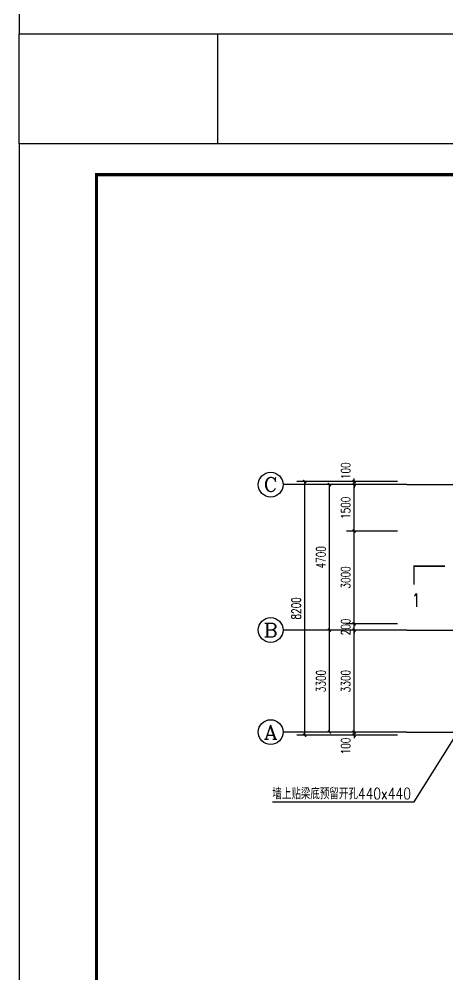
# Model space of a CAD drawing. Extents: x 5191187 to 5306989, y -468291 to -238224.
# Drawn here: x 5218546 to 5232406, y -390209 to -359309 of the extents above; entities that cross this region are included whole.
import ezdxf
from ezdxf.enums import TextEntityAlignment as Align

# ---------------------------------------------------------------- set-up
doc = ezdxf.new("R2010")
doc.units = 0
doc.header["$LTSCALE"] = 1000
doc.header["$MEASUREMENT"] = 0
doc.linetypes.add('DOTE', pattern=[2.42, 2, -0.2, 0.02, -0.2])
doc.layers.get('0').update_dxf_attribs({"linetype": 'CONTINUOUS'})
doc.layers.get('Defpoints').update_dxf_attribs({"linetype": 'CONTINUOUS'})
doc.layers.add('_0', color=7, linetype='CONTINUOUS', lineweight=25)
for name, color, linetype in [('AXIS', 3, 'CONTINUOUS'), ('AXIS_TEXT', 7, 'CONTINUOUS'), ('DIM_SYMB', 3, 'CONTINUOUS'), ('DOTE', 252, 'CONTINUOUS'), ('PUB_DIM', 3, 'CONTINUOUS'), ('PUB_TEXT', 7, 'CONTINUOUS'), ('PUB_TITLE', 4, 'CONTINUOUS')]:
    doc.layers.add(name, color=color, linetype=linetype)
doc.styles.add('_HZTXT', font='txt.shx', dxfattribs={"width": 0.8, "bigfont": 'HZTXT.shx'})
doc.styles.add('_TCH_AXIS', font='COMPLEX', dxfattribs={"bigfont": 'GBCBIG'})
doc.styles.add('_TCH_DIM_T3', font='SIMPLEX', dxfattribs={"width": 0.705882, "bigfont": 'GBCBIG'})
doc.styles.add('_TCH_LABEL', font='COMPLEX', dxfattribs={"bigfont": 'GBCBIG'})
doc.styles.add('COMPLEX', font='COMPLEX')
doc.dimstyles.new('_TCH_ARCH&&100', dxfattribs={"dimtxt": 297.5, "dimasz": 100, "dimexe": 250, "dimexo": 300, "dimgap": 126.25, "dimtad": 1, "dimdec": 0, "dimzin": 0, "dimdsep": 46, "dimtxsty": '_TCH_DIM_T3', "dimblk": 'ARCHTICK', "dimcen": 0.09, "dimclrt": 7, "dimazin": 2, "dimtfac": 1, "dimtdec": 0, "dimtix": 1, "dimtmove": 2, "dimatfit": 3, "dimfxl": 0, "dimtolj": 1, "dimtzin": 0, "dimarcsym": 0})

# ---------------------------------------------------------------- blocks, each defined once
blk = doc.blocks.new('_ArchTick')
at = {"color": 0, "linetype": 'ByBlock', "const_width": 0.4}
blk.add_lwpolyline([(-0.5, -0.5), (0.5, 0.5)], dxfattribs=at)
blk = doc.blocks.new('*D85')
at = {"layer": 'Defpoints', "color": 0}
for p in [(5229377, -374259), (5231077, -374259), (5231077, -374359)]:
    blk.add_point(p, dxfattribs=at)
at = {"layer": 'PUB_DIM', "color": 0, "lineweight": -2}
for p, q in [((5229377, -374259), (5229377, -374159)), ((5230777, -374259), (5229127, -374259)), ((5230777, -374359), (5229127, -374359)), ((5229377, -374359), (5229377, -374259)), ((5229377, -374359), (5229377, -374459))]:
    blk.add_line(p, q, dxfattribs=at)
at = {"layer": 'PUB_DIM', "color": 0, "lineweight": -2, "xscale": 100, "yscale": 100, "zscale": 100}
for p, rotation in [((5229377, -374259), 270), ((5229377, -374359), 90)]:
    blk.add_blockref('_ArchTick', p, dxfattribs=dict(at, rotation=rotation))
at = {"layer": 'PUB_DIM', "color": 7, "insert": (5229102, -373909), "char_height": 297.5, "attachment_point": 5, "rotation": 90, "style": '_TCH_DIM_T3'}
blk.add_mtext('\\A1;100', dxfattribs=at)
blk = doc.blocks.new('*D86')
at = {"layer": 'Defpoints', "color": 0}
for p in [(5229377, -374359), (5231077, -374359), (5231077, -375859)]:
    blk.add_point(p, dxfattribs=at)
at = {"layer": 'PUB_DIM', "color": 0, "lineweight": -2}
for p, q in [((5230777, -374359), (5229127, -374359)), ((5229377, -375859), (5229377, -374359)), ((5230777, -375859), (5229127, -375859))]:
    blk.add_line(p, q, dxfattribs=at)
at = {"layer": 'PUB_DIM', "color": 0, "lineweight": -2, "xscale": 100, "yscale": 100, "zscale": 100}
for p, rotation in [((5229377, -374359), 90), ((5229377, -375859), 270)]:
    blk.add_blockref('_ArchTick', p, dxfattribs=dict(at, rotation=rotation))
at = {"layer": 'PUB_DIM', "color": 7, "insert": (5229102, -375109), "char_height": 297.5, "attachment_point": 5, "rotation": 90, "style": '_TCH_DIM_T3'}
blk.add_mtext('\\A1;1500', dxfattribs=at)
blk = doc.blocks.new('*D87')
at = {"layer": 'Defpoints', "color": 0}
for p in [(5229377, -375859), (5231077, -375859), (5231077, -378859)]:
    blk.add_point(p, dxfattribs=at)
at = {"layer": 'PUB_DIM', "color": 0, "lineweight": -2}
for p, q in [((5230777, -375859), (5229127, -375859)), ((5229377, -378859), (5229377, -375859)), ((5230777, -378859), (5229127, -378859))]:
    blk.add_line(p, q, dxfattribs=at)
at = {"layer": 'PUB_DIM', "color": 0, "lineweight": -2, "xscale": 100, "yscale": 100, "zscale": 100}
for p, rotation in [((5229377, -375859), 90), ((5229377, -378859), 270)]:
    blk.add_blockref('_ArchTick', p, dxfattribs=dict(at, rotation=rotation))
at = {"layer": 'PUB_DIM', "color": 7, "insert": (5229102, -377359), "char_height": 297.5, "attachment_point": 5, "rotation": 90, "style": '_TCH_DIM_T3'}
blk.add_mtext('\\A1;3000', dxfattribs=at)
blk = doc.blocks.new('*D88')
at = {"layer": 'Defpoints', "color": 0}
for p in [(5229377, -378859), (5231077, -378859), (5231077, -379059)]:
    blk.add_point(p, dxfattribs=at)
at = {"layer": 'PUB_DIM', "color": 0, "lineweight": -2}
for p, q in [((5229377, -378859), (5229377, -378759)), ((5230777, -378859), (5229127, -378859)), ((5230777, -379059), (5229127, -379059)), ((5229377, -379059), (5229377, -378859)), ((5229377, -379059), (5229377, -379159))]:
    blk.add_line(p, q, dxfattribs=at)
at = {"layer": 'PUB_DIM', "color": 0, "lineweight": -2, "xscale": 100, "yscale": 100, "zscale": 100}
for p, rotation in [((5229377, -378859), 270), ((5229377, -379059), 90)]:
    blk.add_blockref('_ArchTick', p, dxfattribs=dict(at, rotation=rotation))
at = {"layer": 'PUB_DIM', "color": 7, "insert": (5229102, -378959), "char_height": 297.5, "attachment_point": 5, "rotation": 90, "style": '_TCH_DIM_T3'}
blk.add_mtext('\\A1;200', dxfattribs=at)
blk = doc.blocks.new('*D89')
at = {"layer": 'Defpoints', "color": 0}
for p in [(5229377, -379059), (5231077, -379059), (5231077, -382359)]:
    blk.add_point(p, dxfattribs=at)
at = {"layer": 'PUB_DIM', "color": 0, "lineweight": -2}
for p, q in [((5230777, -379059), (5229127, -379059)), ((5229377, -382359), (5229377, -379059)), ((5230777, -382359), (5229127, -382359))]:
    blk.add_line(p, q, dxfattribs=at)
at = {"layer": 'PUB_DIM', "color": 0, "lineweight": -2, "xscale": 100, "yscale": 100, "zscale": 100}
for p, rotation in [((5229377, -379059), 90), ((5229377, -382359), 270)]:
    blk.add_blockref('_ArchTick', p, dxfattribs=dict(at, rotation=rotation))
at = {"layer": 'PUB_DIM', "color": 7, "insert": (5229102, -380709), "char_height": 297.5, "attachment_point": 5, "rotation": 90, "style": '_TCH_DIM_T3'}
blk.add_mtext('\\A1;3300', dxfattribs=at)
blk = doc.blocks.new('*D90')
at = {"layer": 'Defpoints', "color": 0}
for p in [(5229377, -382359), (5231077, -382359), (5231077, -382459)]:
    blk.add_point(p, dxfattribs=at)
at = {"layer": 'PUB_DIM', "color": 0, "lineweight": -2}
for p, q in [((5230777, -382359), (5229127, -382359)), ((5230777, -382459), (5229127, -382459)), ((5229377, -382359), (5229377, -382259)), ((5229377, -382459), (5229377, -382359)), ((5229377, -382459), (5229377, -382559))]:
    blk.add_line(p, q, dxfattribs=at)
at = {"layer": 'PUB_DIM', "color": 0, "lineweight": -2, "xscale": 100, "yscale": 100, "zscale": 100}
for p, rotation in [((5229377, -382359), 270), ((5229377, -382459), 90)]:
    blk.add_blockref('_ArchTick', p, dxfattribs=dict(at, rotation=rotation))
at = {"layer": 'PUB_DIM', "color": 7, "insert": (5229102, -382809), "char_height": 297.5, "attachment_point": 5, "rotation": 90, "style": '_TCH_DIM_T3'}
blk.add_mtext('\\A1;100', dxfattribs=at)
blk = doc.blocks.new('*D219')
at = {"layer": 'AXIS', "color": 0, "lineweight": -2}
for p, q in [((5230777, -379059), (5228327, -379059)), ((5228577, -382359), (5228577, -379059)), ((5230777, -382359), (5228327, -382359))]:
    blk.add_line(p, q, dxfattribs=at)
at = {"layer": 'Defpoints', "color": 0}
for p in [(5228577, -379059), (5231077, -379059), (5231077, -382359)]:
    blk.add_point(p, dxfattribs=at)
at = {"layer": 'AXIS', "color": 0, "lineweight": -2, "xscale": 100, "yscale": 100, "zscale": 100}
for p, rotation in [((5228577, -379059), 90), ((5228577, -382359), 270)]:
    blk.add_blockref('_ArchTick', p, dxfattribs=dict(at, rotation=rotation))
at = {"layer": 'AXIS', "color": 7, "insert": (5228302, -380709), "char_height": 297.5, "attachment_point": 5, "rotation": 90, "style": '_TCH_DIM_T3'}
blk.add_mtext('\\A1;3300', dxfattribs=at)
blk = doc.blocks.new('*D220')
at = {"layer": 'AXIS', "color": 0, "lineweight": -2}
for p, q in [((5230777, -374359), (5228327, -374359)), ((5228577, -379059), (5228577, -374359)), ((5230777, -379059), (5228327, -379059))]:
    blk.add_line(p, q, dxfattribs=at)
at = {"layer": 'Defpoints', "color": 0}
for p in [(5228577, -374359), (5231077, -374359), (5231077, -379059)]:
    blk.add_point(p, dxfattribs=at)
at = {"layer": 'AXIS', "color": 0, "lineweight": -2, "xscale": 100, "yscale": 100, "zscale": 100}
for p, rotation in [((5228577, -374359), 90), ((5228577, -379059), 270)]:
    blk.add_blockref('_ArchTick', p, dxfattribs=dict(at, rotation=rotation))
at = {"layer": 'AXIS', "color": 7, "insert": (5228302, -376709), "char_height": 297.5, "attachment_point": 5, "rotation": 90, "style": '_TCH_DIM_T3'}
blk.add_mtext('\\A1;4700', dxfattribs=at)
blk = doc.blocks.new('*D221')
at = {"layer": 'AXIS', "color": 0, "lineweight": -2}
for p, q in [((5230777, -374259), (5227527, -374259)), ((5227777, -382459), (5227777, -374259)), ((5230777, -382459), (5227527, -382459))]:
    blk.add_line(p, q, dxfattribs=at)
at = {"layer": 'Defpoints', "color": 0}
for p in [(5227777, -374259), (5231077, -374259), (5231077, -382459)]:
    blk.add_point(p, dxfattribs=at)
at = {"layer": 'AXIS', "color": 0, "lineweight": -2, "xscale": 100, "yscale": 100, "zscale": 100}
for p, rotation in [((5227777, -374259), 90), ((5227777, -382459), 270)]:
    blk.add_blockref('_ArchTick', p, dxfattribs=dict(at, rotation=rotation))
at = {"layer": 'AXIS', "color": 7, "insert": (5227502, -378359), "char_height": 297.5, "attachment_point": 5, "rotation": 90, "style": '_TCH_DIM_T3'}
blk.add_mtext('\\A1;8200', dxfattribs=at)
blk = doc.blocks.new('_AXISO')
blk.add_circle((0, 0), 0.5)
at = {"layer": 'AXIS_TEXT', "style": 'COMPLEX', "width": 1.041667}
blk.add_attdef('A', text='', height=0.56, dxfattribs=at).set_placement((-0.25, -0.28), (0.25, -0.28), align=Align.FIT)

msp = doc.modelspace()

# ---------------------------------------------------------------- linework, layer by layer
at = {"layer": '_0', "color": 0}
msp.add_lwpolyline([(5218545.9, -359783.9), (5224958.3, -359783.9), (5224958.3, -363337.3), (5218545.9, -363337.3)], close=True, dxfattribs=at)
at = {"layer": 'AXIS', "color": 0}
for p, q in [((5231076.8, -374359.3), (5227076.8, -374359.3)), ((5231076.8, -379059.3), (5227076.8, -379059.3)), ((5231076.8, -382359.3), (5227076.8, -382359.3))]:
    msp.add_line(p, q, dxfattribs=at)
at = {"layer": 'DIM_SYMB', "color": 0, "const_width": 50}
msp.add_lwpolyline([(5231310.9, -377593.3), (5231310.9, -376993.3), (5232310.9, -376993.3)], dxfattribs=at)
at = {"layer": 'DOTE', "linetype": 'DOTE'}
for p, q in [((5231076.8, -374359.3), (5248076.8, -374359.3)), ((5231076.8, -379059.3), (5248076.8, -379059.3)), ((5231076.8, -382359.3), (5248076.8, -382359.3))]:
    msp.add_line(p, q, dxfattribs=at)
at = {"layer": 'PUB_DIM'}
msp.add_line((5231315.8, -384612.8), (5233353.6, -381359.3), dxfattribs=at)
msp.add_lwpolyline([(5226731.7, -384612.8), (5231315.8, -384612.8), (5231315.8, -384612.8)], dxfattribs=at)
at = {"layer": 'PUB_TITLE'}
msp.add_lwpolyline([(5218545.9, -359783.9), (5302645.9, -359783.9), (5302645.9, -300383.9), (5218545.9, -300383.9)], close=True, dxfattribs=at)
at = {"layer": 'PUB_TITLE', "color": 4}
msp.add_lwpolyline([(5218545.9, -422737.3), (5302645.9, -422737.3), (5302645.9, -363337.3), (5218545.9, -363337.3)], close=True, dxfattribs=at)
at = {"layer": 'PUB_TITLE', "color": 4, "const_width": 100}
msp.add_lwpolyline([(5221045.9, -421737.3), (5301645.9, -421737.3), (5301645.9, -364337.3), (5221045.9, -364337.3)], close=True, dxfattribs=at)

# ---------------------------------------------------------------- block references
at = {"layer": 'AXIS', "color": 0}
ref = msp.add_blockref('_AXISO', (5226676.8, -374359.3), dxfattribs=dict(at, xscale=800, yscale=800, zscale=800))
ref.add_attrib('A', 'C', dxfattribs={"layer": 'AXIS_TEXT', "color": 0, "height": 452.5, "style": '_TCH_AXIS', "width": 1.4}).set_placement((5226450.5, -374585.6), (5226903, -374585.6), align=Align.FIT)
ref = msp.add_blockref('_AXISO', (5226676.8, -379059.3), dxfattribs=dict(at, xscale=800, yscale=800, zscale=800))
ref.add_attrib('A', 'B', dxfattribs={"layer": 'AXIS_TEXT', "color": 0, "height": 452.5, "style": '_TCH_AXIS', "width": 1.235294}).set_placement((5226450.5, -379285.6), (5226903, -379285.6), align=Align.FIT)
ref = msp.add_blockref('_AXISO', (5226676.8, -382359.3), dxfattribs=dict(at, xscale=800, yscale=800, zscale=800))
ref.add_attrib('A', 'A', dxfattribs={"layer": 'AXIS_TEXT', "color": 0, "height": 452.5, "style": '_TCH_AXIS', "width": 1.166667}).set_placement((5226450.5, -382585.6), (5226903, -382585.6), align=Align.FIT)

# ---------------------------------------------------------------- texts
at = {"layer": 'PUB_DIM', "style": '_HZTXT', "width": 0.8}
msp.add_text('墙上贴梁底预留开孔440x440', height=365.69, dxfattribs=at).set_placement((5226732, -384530.7))
at = {"layer": 'PUB_TEXT', "color": 0, "style": '_TCH_LABEL', "width": 0.705882}
msp.add_text('1', height=425, dxfattribs=at).set_placement((5231246.6, -378305.8))

# ---------------------------------------------------------------- dimensions: what is measured, and where the dimension line sits
at = {"layer": 'AXIS', "color": 0}
for p1, p2, distance, picture, middle in [((5231076.8, -382459.3), (5231076.8, -374259.3), 3300, '*D221', (5227501.8, -378359.3)), ((5231076.8, -379059.3), (5231076.8, -374359.3), 2500, '*D220', (5228301.8, -376709.3)), ((5231076.8, -382359.3), (5231076.8, -379059.3), 2500, '*D219', (5228301.8, -380709.3))]:
    dim = msp.add_aligned_dim(p1=p1, p2=p2, distance=distance, dimstyle='_TCH_ARCH&&100', dxfattribs=at)
    dim.commit()
    dim.dimension.update_dxf_attribs({"geometry": picture, "text_midpoint": middle})
at = {"layer": 'PUB_DIM', "color": 0}
for base, p1, p2, picture, middle in [((5229376.8, -374259.3), (5231076.8, -374359.3), (5231076.8, -374259.3), '*D85', (5229101.8, -373909.3)), ((5229376.8, -382359.3), (5231076.8, -382459.3), (5231076.8, -382359.3), '*D90', (5229101.8, -382809.3))]:
    dim = msp.add_linear_dim(base=base, p1=p1, p2=p2, angle=90, dimstyle='_TCH_ARCH&&100', dxfattribs=at)
    dim.commit()
    dim.dimension.update_dxf_attribs({"geometry": picture, "text_midpoint": middle, "dimtype": 129})
for p1, p2, picture, middle in [((5231076.8, -375859.3), (5231076.8, -374359.3), '*D86', (5229101.8, -375109.3)), ((5231076.8, -378859.3), (5231076.8, -375859.3), '*D87', (5229101.8, -377359.3)), ((5231076.8, -379059.3), (5231076.8, -378859.3), '*D88', (5229101.8, -378959.3)), ((5231076.8, -382359.3), (5231076.8, -379059.3), '*D89', (5229101.8, -380709.3))]:
    dim = msp.add_aligned_dim(p1=p1, p2=p2, distance=1700, dimstyle='_TCH_ARCH&&100', dxfattribs=at)
    dim.commit()
    dim.dimension.update_dxf_attribs({"geometry": picture, "text_midpoint": middle})

doc.saveas('drawing.dxf')
